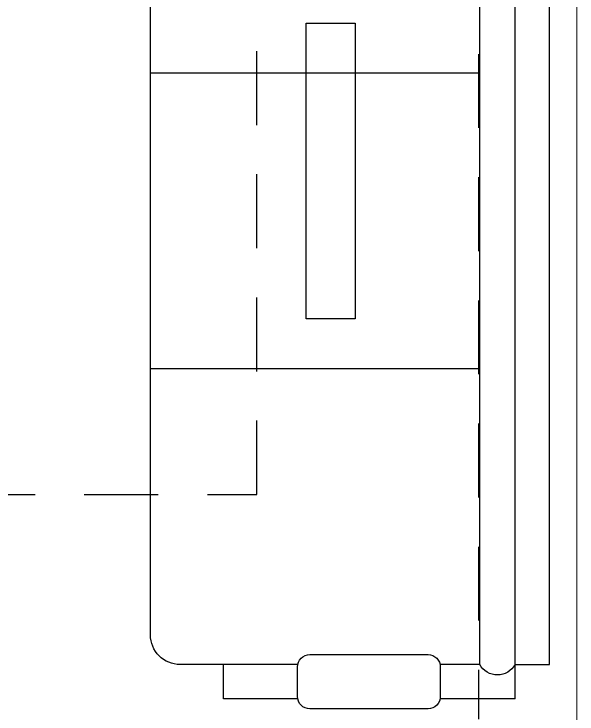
# Model space of a CAD drawing. Header units: metres. Extents: x -22 to 564, y 0 to 143.
# Drawn here: x 219.691 to 220.834, y 34.436 to 35.856 of the extents above; entities that cross this region are included whole.
import ezdxf

# ---------------------------------------------------------------- set-up
doc = ezdxf.new("R2010")
doc.units = ezdxf.units.M
doc.linetypes.add('XREF 2N NEURO-ONCOLOGIA$0$HIDDE150', pattern=[0.24, 0.15, -0.09])
for name, color, linetype in [('XREF 2N NEURO-ONCOLOGIA$0$LAMPARAS 1', 112, 'Continuous'), ('XREF 2N NEURO-ONCOLOGIA$0$MOBILIARIO', 161, 'Continuous'), ('XREF 2N NEURO-ONCOLOGIA$0$PLAFONES', 20, 'XREF 2N NEURO-ONCOLOGIA$0$HIDDE150'), ('XREF 2N NEURO-ONCOLOGIA$0$PROYECCIÓN', 252, 'XREF 2N NEURO-ONCOLOGIA$0$HIDDE150')]:
    doc.layers.add(name, color=color, linetype=linetype)
doc.layers.add('XREF 2N NEURO-ONCOLOGIA$0$MUROS DE TABLAROCA', color=150, linetype='Continuous', lineweight=13)

# ---------------------------------------------------------------- blocks, each defined once
blk = doc.blocks.new('XREF 2N NEURO-ONCOLOGIA$0$SILCON3L')
for p, q in [((-0.97, -0.07), (0.97, -0.07)), ((-0.97, -0.07), (-0.97, -0.2217)), ((0.97, -0.07), (0.97, -0.2217)), ((-0.9, -0.1417), (-0.9, -0.2217)), ((-0.3, -0.1417), (-0.3, -0.81)), ((0.3, -0.1417), (0.3, -0.81)), ((0.9, -0.1417), (0.9, -0.2217)), ((-0.97, -0.5117), (-0.97, -0.6617)), ((0.97, -0.5117), (0.97, -0.6617)), ((-0.97, -0.6617), (-0.9, -0.6617)), ((0.9, -0.6617), (0.97, -0.6617))]:
    blk.add_line(p, q)
blk.add_lwpolyline([(-0.9, -0.07), (-0.9, 0), (0.9, 0), (0.9, -0.07)])
for points in [[(-0.9, -0.07, 0.59316), (-0.9, -0.1417), (0.9, -0.1417, 0.59316), (0.9, -0.07)], [(-0.9, -0.5117), (-0.9, -0.75, 0.414214), (-0.84, -0.81), (0.84, -0.81, 0.414214), (0.9, -0.75), (0.9, -0.5117)]]:
    blk.add_lwpolyline(points, format="xyb")
for points in [[(-0.88, -0.2467, 0.414214), (-0.905, -0.2217), (-0.965, -0.2217, 0.414214), (-0.99, -0.2467), (-0.99, -0.4867, 0.414214), (-0.965, -0.5117), (-0.905, -0.5117, 0.414214), (-0.88, -0.4867)], [(0.99, -0.2467, 0.414214), (0.965, -0.2217), (0.905, -0.2217, 0.414214), (0.88, -0.2467), (0.88, -0.4867, 0.414214), (0.905, -0.5117), (0.965, -0.5117, 0.414214), (0.99, -0.4867)]]:
    blk.add_lwpolyline(points, format="xyb", close=True)
blk = doc.blocks.new('XREF 2N NEURO-ONCOLOGIA$0$A$C0c1f7b20')
at = {"rotation": 90}
blk.add_blockref('XREF 2N NEURO-ONCOLOGIA$0$SILCON3L', (-0.2942, -0.4374), dxfattribs=at)
blk = doc.blocks.new('XREF 2N NEURO-ONCOLOGIA')
at = {"layer": 'XREF 2N NEURO-ONCOLOGIA$0$LAMPARAS 1'}
blk.add_lwpolyline([(2.3864, 26.7576), (2.3864, 26.6576), (1.7864, 26.6576), (1.7864, 26.7576)], close=True, dxfattribs=at)
at = {"layer": 'XREF 2N NEURO-ONCOLOGIA$0$MUROS DE TABLAROCA'}
blk.add_line((5.8739, 26.2076), (0.0739, 26.2076), dxfattribs=at)
at = {"layer": 'XREF 2N NEURO-ONCOLOGIA$0$PLAFONES'}
blk.add_lwpolyline([(2.743, 26.8576), (2.743, 28.9576), (1.4299, 28.9576), (1.4299, 26.8576)], close=True, dxfattribs=at)
at = {"layer": 'XREF 2N NEURO-ONCOLOGIA$0$PROYECCIÓN'}
blk.add_line((5.0739, 26.4076), (0.9739, 26.4076, 0), dxfattribs=at)
at = {"layer": 'XREF 2N NEURO-ONCOLOGIA$0$MOBILIARIO', "xscale": -1, "rotation": 270}
blk.add_blockref('XREF 2N NEURO-ONCOLOGIA$0$A$C0c1f7b20', (2.4223, 26.5575, 0), dxfattribs=at)

msp = doc.modelspace()

# ---------------------------------------------------------------- block references
at = {"rotation": 90}
msp.add_blockref('XREF 2N NEURO-ONCOLOGIA', (247.0412, 33.4511), dxfattribs=at)

doc.saveas('drawing.dxf')
